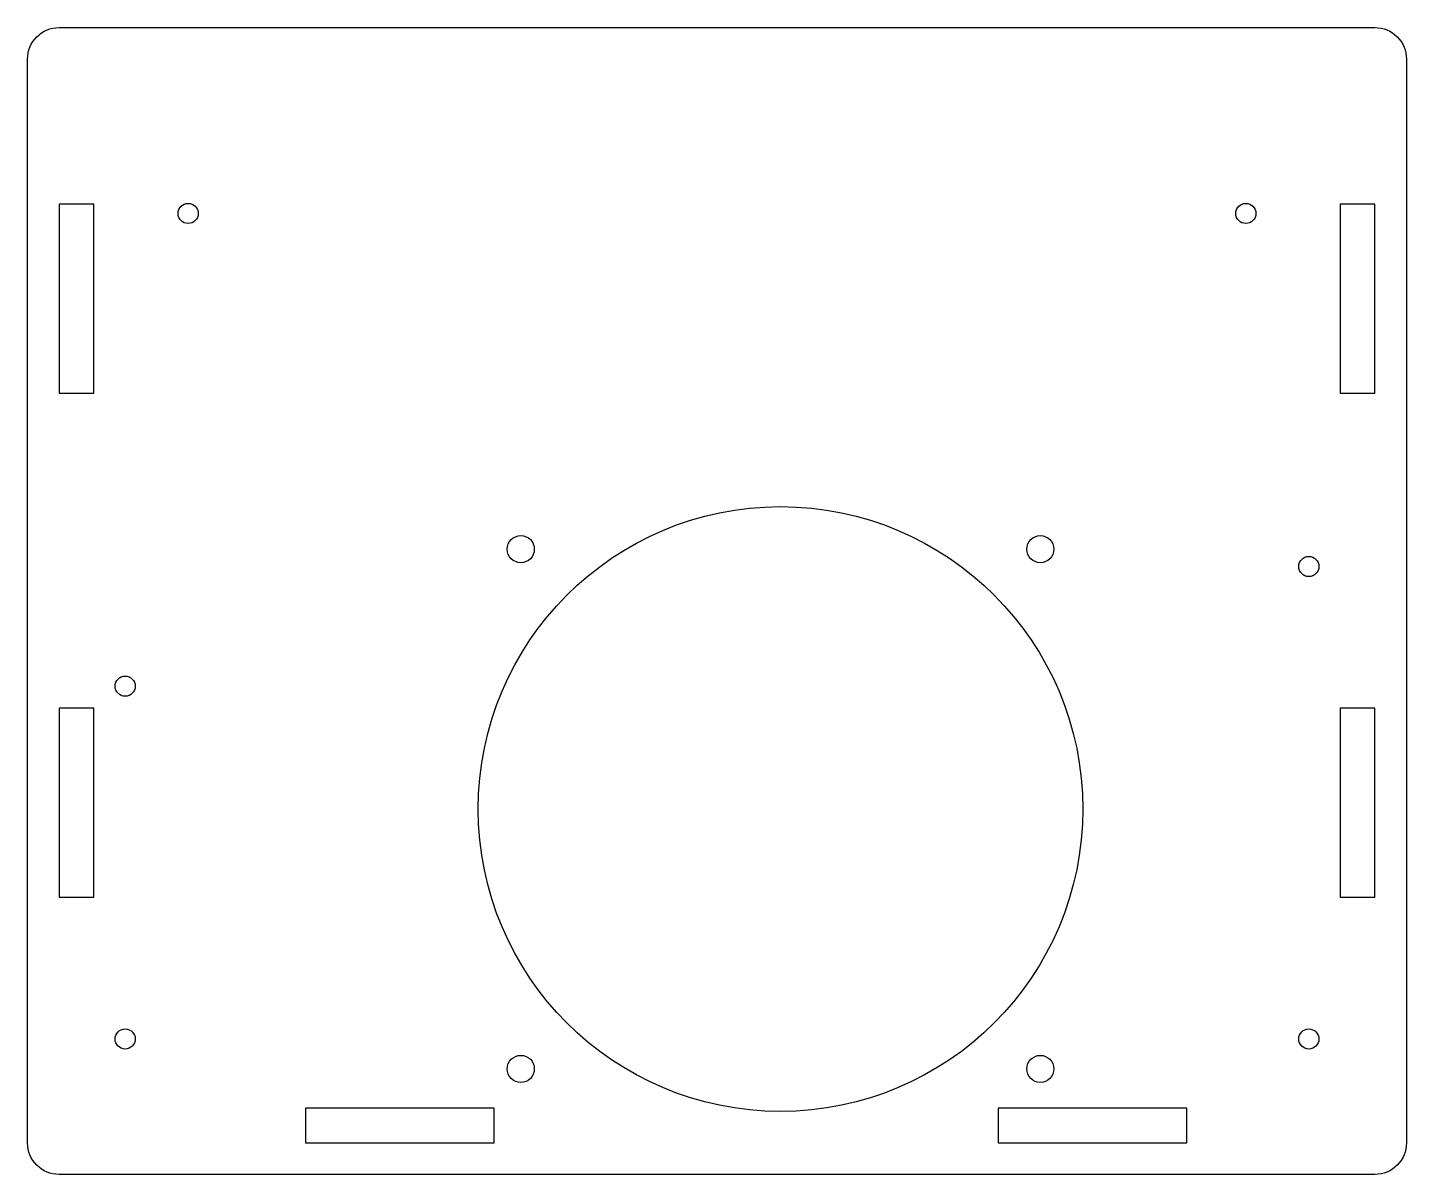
# Model space of a CAD drawing. Header units: millimetres. Extents: x -191 to 28, y -109 to 73.
import ezdxf

# ---------------------------------------------------------------- set-up
doc = ezdxf.new("R2010")
doc.units = ezdxf.units.MM
doc.layers.get('0').update_dxf_attribs({"linetype": 'CONTINUOUS'})

msp = doc.modelspace()

# ---------------------------------------------------------------- linework, layer by layer
msp.add_lwpolyline([(23, 72.76, -0.414214), (28, 67.76), (28, -104.28, -0.414214), (23, -109.28), (-185.96, -109.28, -0.414214), (-190.96, -104.28), (-190.96, 67.76, -0.414214), (-185.96, 72.76)], format="xyb", close=True)
for points in [[(-185.96, 14.72), (-180.46, 14.72), (-180.46, 44.72), (-185.96, 44.72)], [(23, 44.72), (17.5, 44.72), (17.5, 14.72), (23, 14.72)], [(-185.96, -35.28), (-185.96, -65.28), (-180.46, -65.28), (-180.46, -35.28)], [(23, -35.28), (17.5, -35.28), (17.5, -65.28), (23, -65.28)], [(-116.85, -104.28), (-116.85, -98.78), (-146.85, -98.78), (-146.85, -104.28)], [(-6.85, -104.28), (-6.85, -98.78), (-36.85, -98.78), (-36.85, -104.28)]]:
    msp.add_lwpolyline(points, close=True)
for centre, radius in [((-165.46, 43.26), 1.6), ((2.5, 43.26), 1.6), ((-71.39, -51.28), 48), ((-112.64, -10.03), 2.15), ((-30.14, -10.03), 2.15), ((12.5, -12.78), 1.6), ((-175.46, -31.78), 1.6), ((-175.46, -87.78), 1.6), ((12.5, -87.78), 1.6), ((-112.64, -92.53), 2.15), ((-30.14, -92.53), 2.15)]:
    msp.add_circle(centre, radius)

doc.saveas('drawing.dxf')
